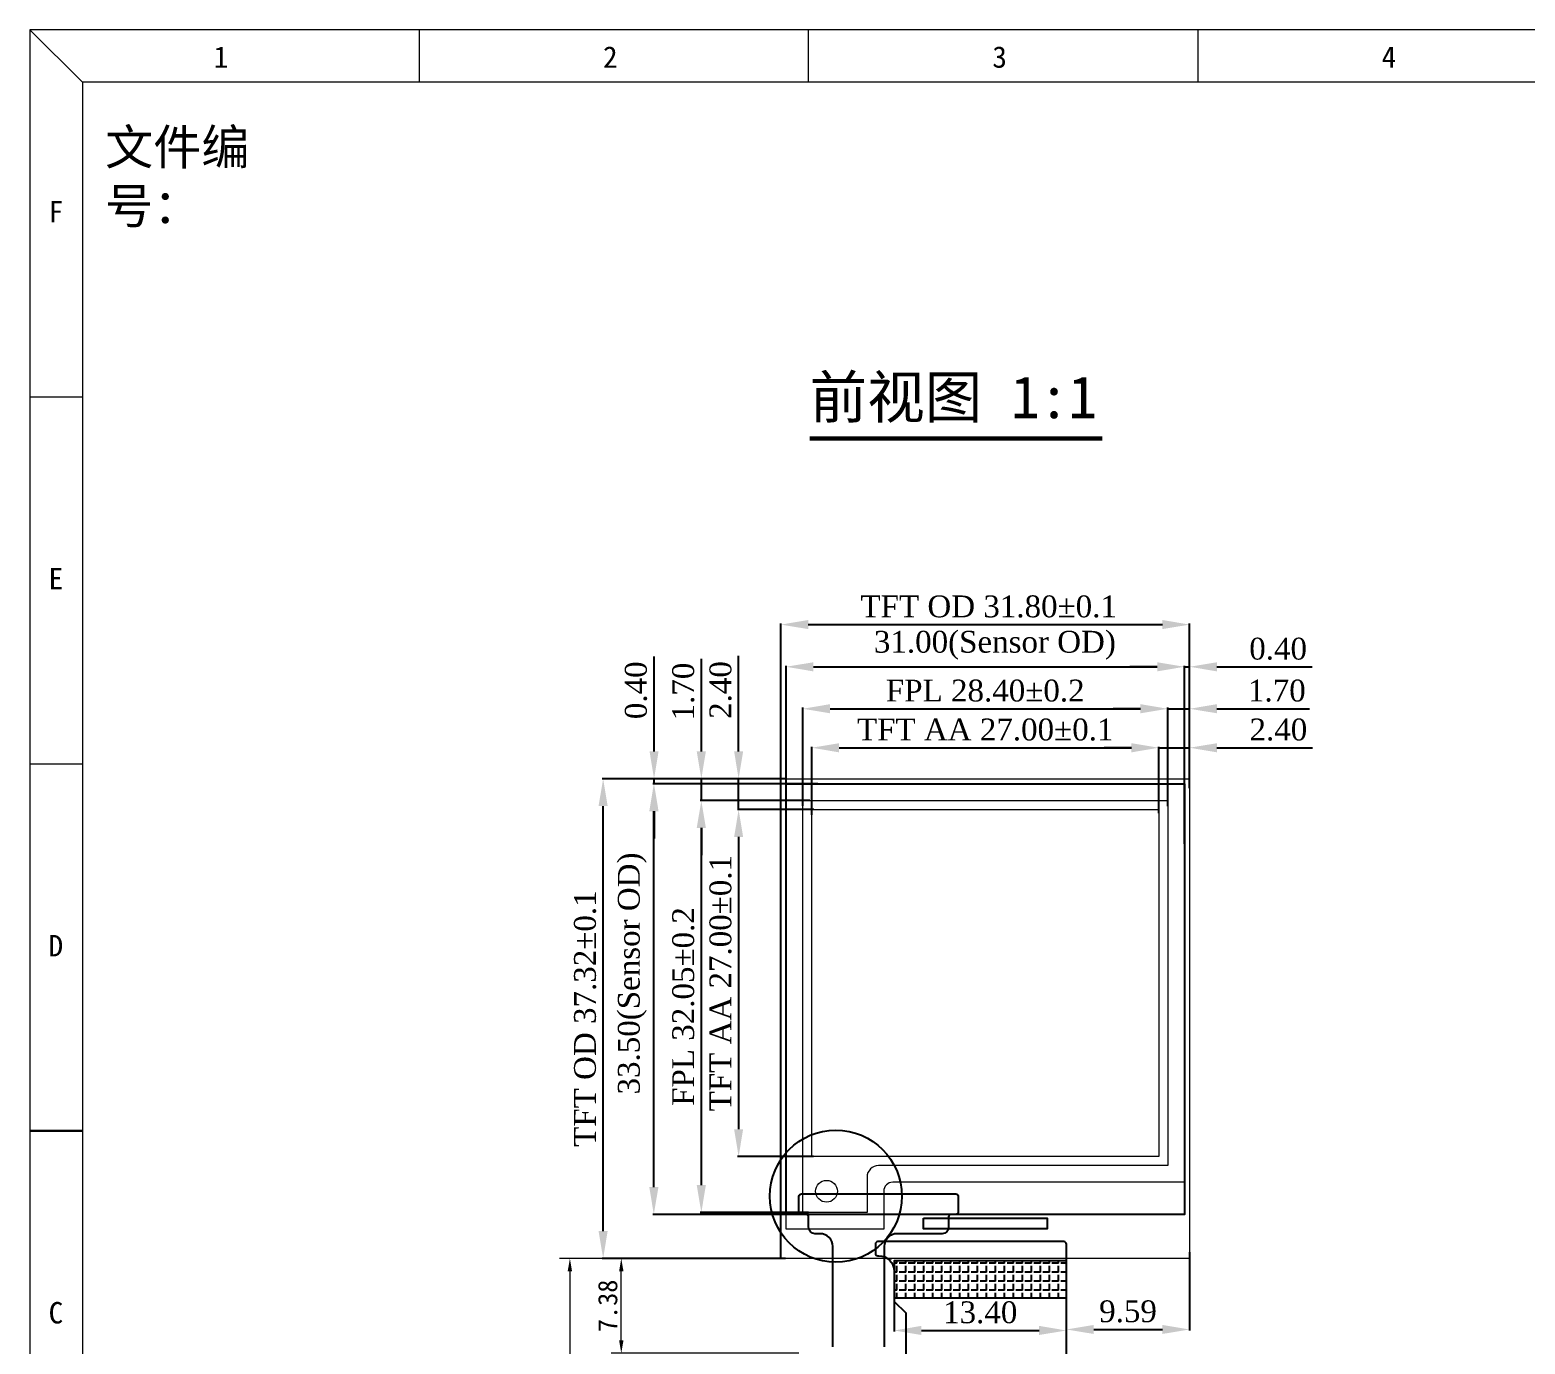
# Model space of a CAD drawing. Header units: millimetres. Extents: x 245 to 10269, y -4261 to 598.
# Drawn here: x 10026.1 to 10142.5, y -4191.5 to -4089.2 of the extents above; entities that cross this region are included whole.
import ezdxf
from ezdxf.enums import TextEntityAlignment as Align

# ---------------------------------------------------------------- set-up
doc = ezdxf.new("R2010")
doc.units = ezdxf.units.MM
doc.header["$LTSCALE"] = 0.2
doc.header["$PDMODE"] = 35
for name, color, linetype in [('DIM', 7, 'Continuous'), ('EPL', 6, 'Continuous'), ('FPC', 5, 'Continuous'), ('LCD', 240, 'Continuous'), ('PS膜', 3, 'Continuous'), ('SENSOR', 3, 'Continuous'), ('TFT', 7, 'Continuous'), ('标注', 4, 'Continuous')]:
    doc.layers.add(name, color=color, linetype=linetype)
doc.layers.add('Sundenal', color=4, linetype='Continuous', lineweight=20)
doc.layers.add('文字', color=2, linetype='Continuous', lineweight=20)
doc.styles.add('Times New Roman', font='times.ttf')
doc.styles.add('宋体', font='')
doc.styles.get('宋体').set_extended_font_data('SimSun')
doc.dimstyles.new('Sundenal$0', dxfattribs={"dimtxt": 6, "dimasz": 3, "dimexe": 0.8, "dimexo": 0.8, "dimgap": 0.2, "dimtad": 1, "dimzin": 1, "dimdsep": 46, "dimtxsty": '宋体', "dimcen": 2.5, "dimadec": 0, "dimazin": 0, "dimtfac": 1, "dimtofl": 0, "dimtmove": 0, "dimatfit": 3, "dimfxl": 1, "dimtolj": 1, "dimlwd": 13, "dimlwe": 13, "dimarcsym": 0})
doc.dimstyles.new('副本 ISO', dxfattribs={"dimscale": 0.85, "dimtxt": 2, "dimasz": 2.5, "dimexe": 0.1, "dimexo": 0.1, "dimtad": 1, "dimrnd": 0.001, "dimzin": 1, "dimdsep": 46, "dimtxsty": 'Times New Roman', "dimcen": 2.5, "dimclrd": 4, "dimclre": 4, "dimclrt": 4, "dimazin": 0, "dimtfac": 1, "dimtmove": 0, "dimatfit": 3, "dimfxl": 1, "dimtolj": 1, "dimarcsym": 0})

# ---------------------------------------------------------------- blocks, each defined once
blk = doc.blocks.new('*D34')
at = {"layer": 'Defpoints', "color": 0, "transparency": 16777216}
for p in [(10115.98, -4138.77), (10084.98, -4152.63), (10115.98, -4152.63)]:
    blk.add_point(p, dxfattribs=at)
at = {"layer": 'DIM', "color": 4, "lineweight": -2, "transparency": 16777216}
for p, q in [((10084.98, -4152.54), (10084.98, -4138.69)), ((10087.11, -4138.77), (10113.86, -4138.77)), ((10115.98, -4152.54), (10115.98, -4138.69))]:
    blk.add_line(p, q, dxfattribs=at)
at = {"layer": 'DIM', "color": 4, "transparency": 16777216}
for points in [[(10087.11, -4138.42), (10087.11, -4139.13), (10084.98, -4138.77)], [(10113.86, -4138.42), (10113.86, -4139.13), (10115.98, -4138.77)]]:
    blk.add_solid(points, dxfattribs=at)
at = {"layer": 'DIM', "color": 4, "lineweight": 30, "transparency": 16777216, "insert": (10101.23, -4137.1), "char_height": 1.7, "attachment_point": 5, "style": 'Times New Roman'}
blk.add_mtext('\\A1;31.00(Sensor OD)', dxfattribs=at)
blk = doc.blocks.new('*D35')
at = {"layer": 'Defpoints', "color": 0, "transparency": 16777216}
for p in [(10074.69, -4147.89), (10087.55, -4147.89), (10085.62, -4181.39)]:
    blk.add_point(p, dxfattribs=at)
at = {"layer": 'DIM', "color": 4, "lineweight": -2, "transparency": 16777216}
for p, q in [((10087.46, -4147.89), (10074.61, -4147.89)), ((10074.69, -4179.26), (10074.69, -4150.01)), ((10085.54, -4181.39), (10074.61, -4181.39))]:
    blk.add_line(p, q, dxfattribs=at)
at = {"layer": 'DIM', "color": 4, "transparency": 16777216}
for points in [[(10074.34, -4150.01), (10075.05, -4150.01), (10074.69, -4147.89)], [(10074.34, -4179.26), (10075.05, -4179.26), (10074.69, -4181.39)]]:
    blk.add_solid(points, dxfattribs=at)
at = {"layer": 'DIM', "color": 4, "lineweight": 30, "transparency": 16777216, "insert": (10073.02, -4162.64), "char_height": 1.7, "attachment_point": 5, "rotation": 90, "style": 'Times New Roman'}
blk.add_mtext('\\A1;33.50(Sensor OD)', dxfattribs=at)
blk = doc.blocks.new('*D36')
at = {"layer": 'Defpoints', "color": 0, "transparency": 16777216}
for p in [(10086.58, -4184.81), (10068.16, -4210.79), (10086.67, -4210.79)]:
    blk.add_point(p, dxfattribs=at)
at = {"layer": 'DIM', "color": 0, "lineweight": 13, "transparency": 16777216}
for p, q in [((10085.78, -4184.81), (10067.36, -4184.81)), ((10085.87, -4210.79), (10067.36, -4210.79))]:
    blk.add_line(p, q, dxfattribs=at)
at = {"layer": 'DIM', "color": 0, "lineweight": 18, "transparency": 16777216}
blk.add_line((10068.16, -4185.81), (10068.16, -4209.79), dxfattribs=at)
at = {"layer": 'DIM', "color": 0, "transparency": 16777216}
for points in [[(10067.99, -4185.81), (10068.33, -4185.81), (10068.16, -4184.81)], [(10067.99, -4209.79), (10068.33, -4209.79), (10068.16, -4210.79)]]:
    blk.add_solid(points, dxfattribs=at)
at = {"layer": 'DIM', "color": 0, "lineweight": 30, "transparency": 16777216, "insert": (10067.06, -4197.8), "char_height": 1.5, "attachment_point": 5, "rotation": 90, "style": '宋体'}
blk.add_mtext('\\A1;25.98±0.4', dxfattribs=at)
blk = doc.blocks.new('*D39')
at = {"layer": 'Defpoints', "color": 0, "transparency": 16777216}
for p in [(10072.16, -4184.81), (10086.58, -4184.81), (10086.77, -4192.19)]:
    blk.add_point(p, dxfattribs=at)
at = {"layer": 'DIM', "color": 0, "lineweight": 13, "transparency": 16777216}
for p, q in [((10085.78, -4184.81), (10071.36, -4184.81)), ((10085.97, -4192.19), (10071.36, -4192.19))]:
    blk.add_line(p, q, dxfattribs=at)
at = {"layer": 'DIM', "color": 0, "lineweight": 18, "transparency": 16777216}
blk.add_line((10072.16, -4191.19), (10072.16, -4185.81), dxfattribs=at)
at = {"layer": 'DIM', "color": 0, "transparency": 16777216}
for points in [[(10071.99, -4185.81), (10072.33, -4185.81), (10072.16, -4184.81)], [(10071.99, -4191.19), (10072.33, -4191.19), (10072.16, -4192.19)]]:
    blk.add_solid(points, dxfattribs=at)
at = {"layer": 'DIM', "color": 0, "lineweight": 30, "transparency": 16777216, "insert": (10071.11, -4188.5), "char_height": 1.5, "attachment_point": 5, "rotation": 90, "style": '宋体'}
blk.add_mtext('\\A1;7.38', dxfattribs=at)
blk = doc.blocks.new('*D20')
at = {"layer": 'Defpoints', "color": 0, "linetype": 'Continuous', "transparency": 16777216}
for p in [(10113.98, -4145.07), (10086.98, -4150.37), (10113.98, -4150.16)]:
    blk.add_point(p, dxfattribs=at)
at = {"layer": '标注', "color": 4, "linetype": 'Continuous', "lineweight": -2, "transparency": 16777216}
for p, q in [((10086.98, -4150.28), (10086.98, -4144.99)), ((10089.11, -4145.07), (10111.86, -4145.07)), ((10113.98, -4150.07), (10113.98, -4144.99))]:
    blk.add_line(p, q, dxfattribs=at)
at = {"layer": '标注', "color": 4, "linetype": 'Continuous', "transparency": 16777216}
for points in [[(10089.11, -4144.72), (10089.11, -4145.43), (10086.98, -4145.07)], [(10111.86, -4144.72), (10111.86, -4145.43), (10113.98, -4145.07)]]:
    blk.add_solid(points, dxfattribs=at)
at = {"layer": '标注', "color": 4, "linetype": 'Continuous', "lineweight": 0, "transparency": 16777216, "insert": (10100.48, -4143.67), "char_height": 1.7, "attachment_point": 5, "style": 'Times New Roman'}
blk.add_mtext('\\A1;TFT AA 27.00%%P0.1', dxfattribs=at)
blk = doc.blocks.new('*D21')
at = {"layer": 'Defpoints', "color": 0, "linetype": 'Continuous', "transparency": 16777216}
for p in [(10114.68, -4142.04), (10086.28, -4149.68), (10114.68, -4149.71)]:
    blk.add_point(p, dxfattribs=at)
at = {"layer": '标注', "color": 4, "linetype": 'Continuous', "lineweight": -2, "transparency": 16777216}
for p, q in [((10086.28, -4149.6), (10086.28, -4141.95)), ((10088.41, -4142.04), (10112.56, -4142.04)), ((10114.68, -4149.62), (10114.68, -4141.95))]:
    blk.add_line(p, q, dxfattribs=at)
at = {"layer": '标注', "color": 4, "linetype": 'Continuous', "transparency": 16777216}
for points in [[(10088.41, -4141.68), (10088.41, -4142.39), (10086.28, -4142.04)], [(10112.56, -4141.68), (10112.56, -4142.39), (10114.68, -4142.04)]]:
    blk.add_solid(points, dxfattribs=at)
at = {"layer": '标注', "color": 4, "linetype": 'Continuous', "lineweight": 0, "transparency": 16777216, "insert": (10100.48, -4140.64), "char_height": 1.7, "attachment_point": 5, "style": 'Times New Roman'}
blk.add_mtext('\\A1;FPL 28.40%%P0.2', dxfattribs=at)
blk = doc.blocks.new('*D22')
at = {"layer": 'Defpoints', "color": 0, "linetype": 'Continuous', "transparency": 16777216}
for p in [(10116.38, -4135.49), (10084.58, -4147.75), (10116.38, -4147.75)]:
    blk.add_point(p, dxfattribs=at)
at = {"layer": '标注', "color": 4, "linetype": 'Continuous', "lineweight": -2, "transparency": 16777216}
for p, q in [((10084.58, -4147.67), (10084.58, -4135.4)), ((10086.71, -4135.49), (10114.26, -4135.49)), ((10116.38, -4147.67), (10116.38, -4135.4))]:
    blk.add_line(p, q, dxfattribs=at)
at = {"layer": '标注', "color": 4, "linetype": 'Continuous', "transparency": 16777216}
for points in [[(10086.71, -4135.13), (10086.71, -4135.84), (10084.58, -4135.49)], [(10114.26, -4135.13), (10114.26, -4135.84), (10116.38, -4135.49)]]:
    blk.add_solid(points, dxfattribs=at)
at = {"layer": '标注', "color": 4, "linetype": 'Continuous', "lineweight": 0, "transparency": 16777216, "insert": (10100.75, -4134.09), "char_height": 1.7, "attachment_point": 5, "style": 'Times New Roman'}
blk.add_mtext('\\A1;TFT OD 31.80%%P0.1', dxfattribs=at)
blk = doc.blocks.new('*D23')
at = {"layer": 'Defpoints', "color": 0, "linetype": 'Continuous', "transparency": 16777216}
for p in [(10087.23, -4149.89), (10081.29, -4176.89), (10087.21, -4176.89)]:
    blk.add_point(p, dxfattribs=at)
at = {"layer": '标注', "color": 4, "linetype": 'Continuous', "lineweight": -2, "transparency": 16777216}
for p, q in [((10087.15, -4149.89), (10081.2, -4149.89)), ((10081.29, -4152.01), (10081.29, -4174.76)), ((10087.12, -4176.89), (10081.2, -4176.89))]:
    blk.add_line(p, q, dxfattribs=at)
at = {"layer": '标注', "color": 4, "linetype": 'Continuous', "transparency": 16777216}
for points in [[(10080.94, -4152.01), (10081.64, -4152.01), (10081.29, -4149.89)], [(10080.94, -4174.76), (10081.64, -4174.76), (10081.29, -4176.89)]]:
    blk.add_solid(points, dxfattribs=at)
at = {"layer": '标注', "color": 4, "linetype": 'Continuous', "lineweight": 0, "transparency": 16777216, "insert": (10079.89, -4163.39), "char_height": 1.7, "attachment_point": 5, "rotation": 90, "style": 'Times New Roman'}
blk.add_mtext('\\A1;TFT AA 27.00%%P0.1', dxfattribs=at)
blk = doc.blocks.new('*D24')
at = {"layer": 'Defpoints', "color": 0, "linetype": 'Continuous', "transparency": 16777216}
for p in [(10078.39, -4149.19), (10086.92, -4149.19), (10086.82, -4181.24)]:
    blk.add_point(p, dxfattribs=at)
at = {"layer": '标注', "color": 4, "linetype": 'Continuous', "lineweight": -2, "transparency": 16777216}
for p, q in [((10086.83, -4149.19), (10078.3, -4149.19)), ((10078.39, -4179.11), (10078.39, -4151.31)), ((10086.73, -4181.24), (10078.3, -4181.24))]:
    blk.add_line(p, q, dxfattribs=at)
at = {"layer": '标注', "color": 4, "linetype": 'Continuous', "transparency": 16777216}
for points in [[(10078.03, -4151.31), (10078.74, -4151.31), (10078.39, -4149.19)], [(10078.03, -4179.11), (10078.74, -4179.11), (10078.39, -4181.24)]]:
    blk.add_solid(points, dxfattribs=at)
at = {"layer": '标注', "color": 4, "linetype": 'Continuous', "lineweight": 0, "transparency": 16777216, "insert": (10076.99, -4165.21), "char_height": 1.7, "attachment_point": 5, "rotation": 90, "style": 'Times New Roman'}
blk.add_mtext('\\A1;FPL 32.05%%P0.2', dxfattribs=at)
blk = doc.blocks.new('*D25')
at = {"layer": 'Defpoints', "color": 0, "linetype": 'Continuous', "transparency": 16777216}
for p in [(10070.75, -4147.49), (10085.04, -4147.49), (10085.04, -4184.81)]:
    blk.add_point(p, dxfattribs=at)
at = {"layer": '标注', "color": 4, "linetype": 'Continuous', "lineweight": -2, "transparency": 16777216}
for p, q in [((10084.95, -4147.49), (10070.66, -4147.49)), ((10070.75, -4182.68), (10070.75, -4149.61)), ((10084.95, -4184.81), (10070.66, -4184.81))]:
    blk.add_line(p, q, dxfattribs=at)
at = {"layer": '标注', "color": 4, "linetype": 'Continuous', "transparency": 16777216}
for points in [[(10070.39, -4149.61), (10071.1, -4149.61), (10070.75, -4147.49)], [(10070.39, -4182.68), (10071.1, -4182.68), (10070.75, -4184.81)]]:
    blk.add_solid(points, dxfattribs=at)
at = {"layer": '标注', "color": 4, "linetype": 'Continuous', "lineweight": 0, "transparency": 16777216, "insert": (10069.35, -4166.15), "char_height": 1.7, "attachment_point": 5, "rotation": 90, "style": 'Times New Roman'}
blk.add_mtext('\\A1;TFT OD 37.32%%P0.1', dxfattribs=at)
blk = doc.blocks.new('*D26')
at = {"layer": 'Defpoints', "color": 0, "linetype": 'Continuous', "transparency": 16777216}
for p in [(10116.38, -4145.07), (10116.38, -4147.75), (10113.98, -4150.24)]:
    blk.add_point(p, dxfattribs=at)
at = {"layer": '标注', "color": 4, "linetype": 'Continuous', "lineweight": -2, "transparency": 16777216}
for p, q in [((10111.86, -4145.07), (10109.73, -4145.07)), ((10113.98, -4150.16), (10113.98, -4144.99)), ((10113.98, -4145.07), (10116.38, -4145.07)), ((10116.38, -4147.67), (10116.38, -4144.99)), ((10118.51, -4145.07), (10125.94, -4145.07))]:
    blk.add_line(p, q, dxfattribs=at)
at = {"layer": '标注', "color": 4, "linetype": 'Continuous', "transparency": 16777216}
for points in [[(10111.86, -4144.72), (10111.86, -4145.43), (10113.98, -4145.07)], [(10118.51, -4144.72), (10118.51, -4145.43), (10116.38, -4145.07)]]:
    blk.add_solid(points, dxfattribs=at)
at = {"layer": '标注', "color": 4, "linetype": 'Continuous', "lineweight": 0, "transparency": 16777216, "insert": (10123.29, -4143.67), "char_height": 1.7, "attachment_point": 5, "style": 'Times New Roman'}
blk.add_mtext('\\A1;2.40', dxfattribs=at)
blk = doc.blocks.new('*D27')
at = {"layer": 'Defpoints', "color": 0, "linetype": 'Continuous', "transparency": 16777216}
for p in [(10116.38, -4142.04), (10116.38, -4148.3), (10114.68, -4149.71)]:
    blk.add_point(p, dxfattribs=at)
at = {"layer": '标注', "color": 4, "linetype": 'Continuous', "lineweight": -2, "transparency": 16777216}
for p, q in [((10112.56, -4142.04), (10110.43, -4142.04)), ((10114.68, -4149.62), (10114.68, -4141.95)), ((10114.68, -4142.04), (10116.38, -4142.04)), ((10116.38, -4148.22), (10116.38, -4141.95)), ((10118.51, -4142.04), (10125.7, -4142.04))]:
    blk.add_line(p, q, dxfattribs=at)
at = {"layer": '标注', "color": 4, "linetype": 'Continuous', "transparency": 16777216}
for points in [[(10112.56, -4141.68), (10112.56, -4142.39), (10114.68, -4142.04)], [(10118.51, -4141.68), (10118.51, -4142.39), (10116.38, -4142.04)]]:
    blk.add_solid(points, dxfattribs=at)
at = {"layer": '标注', "color": 4, "linetype": 'Continuous', "lineweight": 0, "transparency": 16777216, "insert": (10123.17, -4140.64), "char_height": 1.7, "attachment_point": 5, "style": 'Times New Roman'}
blk.add_mtext('\\A1;1.70', dxfattribs=at)
blk = doc.blocks.new('*D28')
at = {"layer": 'Defpoints', "color": 0, "linetype": 'Continuous', "transparency": 16777216}
for p in [(10116.38, -4138.77), (10115.98, -4148.47), (10116.38, -4148.3)]:
    blk.add_point(p, dxfattribs=at)
at = {"layer": '标注', "color": 4, "linetype": 'Continuous', "lineweight": -2, "transparency": 16777216}
for p, q in [((10113.86, -4138.77), (10111.73, -4138.77)), ((10115.98, -4148.38), (10115.98, -4138.69)), ((10115.98, -4138.77), (10116.38, -4138.77)), ((10116.38, -4148.22), (10116.38, -4138.69)), ((10118.51, -4138.77), (10125.91, -4138.77))]:
    blk.add_line(p, q, dxfattribs=at)
at = {"layer": '标注', "color": 4, "linetype": 'Continuous', "transparency": 16777216}
for points in [[(10113.86, -4138.42), (10113.86, -4139.13), (10115.98, -4138.77)], [(10118.51, -4138.42), (10118.51, -4139.13), (10116.38, -4138.77)]]:
    blk.add_solid(points, dxfattribs=at)
at = {"layer": '标注', "color": 4, "linetype": 'Continuous', "lineweight": 0, "transparency": 16777216, "insert": (10123.27, -4137.38), "char_height": 1.7, "attachment_point": 5, "style": 'Times New Roman'}
blk.add_mtext('\\A1;0.40', dxfattribs=at)
blk = doc.blocks.new('*D29')
at = {"layer": 'Defpoints', "color": 0, "linetype": 'Continuous', "transparency": 16777216}
for p in [(10081.29, -4147.49), (10085.04, -4147.49), (10087.23, -4149.89)]:
    blk.add_point(p, dxfattribs=at)
at = {"layer": '标注', "color": 4, "linetype": 'Continuous', "lineweight": -2, "transparency": 16777216}
for p, q in [((10081.29, -4145.36), (10081.29, -4137.92)), ((10084.95, -4147.49), (10081.2, -4147.49)), ((10081.29, -4149.89), (10081.29, -4147.49)), ((10087.15, -4149.89), (10081.2, -4149.89)), ((10081.29, -4152.01), (10081.29, -4154.14))]:
    blk.add_line(p, q, dxfattribs=at)
at = {"layer": '标注', "color": 4, "linetype": 'Continuous', "transparency": 16777216}
for points in [[(10080.94, -4145.36), (10081.64, -4145.36), (10081.29, -4147.49)], [(10080.94, -4152.01), (10081.64, -4152.01), (10081.29, -4149.89)]]:
    blk.add_solid(points, dxfattribs=at)
at = {"layer": '标注', "color": 4, "linetype": 'Continuous', "lineweight": 0, "transparency": 16777216, "insert": (10079.89, -4140.58), "char_height": 1.7, "attachment_point": 5, "rotation": 90, "style": 'Times New Roman'}
blk.add_mtext('\\A1;2.40', dxfattribs=at)
blk = doc.blocks.new('*D30')
at = {"layer": 'Defpoints', "color": 0, "linetype": 'Continuous', "transparency": 16777216}
for p in [(10078.39, -4147.49), (10085.04, -4147.49), (10086.92, -4149.19)]:
    blk.add_point(p, dxfattribs=at)
at = {"layer": '标注', "color": 4, "linetype": 'Continuous', "lineweight": -2, "transparency": 16777216}
for p, q in [((10078.39, -4145.36), (10078.39, -4138.16)), ((10084.95, -4147.49), (10078.3, -4147.49)), ((10078.39, -4149.19), (10078.39, -4147.49)), ((10086.83, -4149.19), (10078.3, -4149.19)), ((10078.39, -4151.31), (10078.39, -4153.44))]:
    blk.add_line(p, q, dxfattribs=at)
at = {"layer": '标注', "color": 4, "linetype": 'Continuous', "transparency": 16777216}
for points in [[(10078.03, -4145.36), (10078.74, -4145.36), (10078.39, -4147.49)], [(10078.03, -4151.31), (10078.74, -4151.31), (10078.39, -4149.19)]]:
    blk.add_solid(points, dxfattribs=at)
at = {"layer": '标注', "color": 4, "linetype": 'Continuous', "lineweight": 0, "transparency": 16777216, "insert": (10076.99, -4140.7), "char_height": 1.7, "attachment_point": 5, "rotation": 90, "style": 'Times New Roman'}
blk.add_mtext('\\A1;1.70', dxfattribs=at)
blk = doc.blocks.new('*D31')
at = {"layer": 'Defpoints', "color": 0, "linetype": 'Continuous', "transparency": 16777216}
for p in [(10074.71, -4147.49), (10085.04, -4147.49), (10085.65, -4147.89)]:
    blk.add_point(p, dxfattribs=at)
at = {"layer": '标注', "color": 4, "linetype": 'Continuous', "lineweight": -2, "transparency": 16777216}
for p, q in [((10074.71, -4145.36), (10074.71, -4137.96)), ((10084.95, -4147.49), (10074.63, -4147.49)), ((10074.71, -4147.89), (10074.71, -4147.49)), ((10085.56, -4147.89), (10074.63, -4147.89)), ((10074.71, -4150.01), (10074.71, -4152.14))]:
    blk.add_line(p, q, dxfattribs=at)
at = {"layer": '标注', "color": 4, "linetype": 'Continuous', "transparency": 16777216}
for points in [[(10074.36, -4145.36), (10075.06, -4145.36), (10074.71, -4147.49)], [(10074.36, -4150.01), (10075.06, -4150.01), (10074.71, -4147.89)]]:
    blk.add_solid(points, dxfattribs=at)
at = {"layer": '标注', "color": 4, "linetype": 'Continuous', "lineweight": 0, "transparency": 16777216, "insert": (10073.31, -4140.6), "char_height": 1.7, "attachment_point": 5, "rotation": 90, "style": 'Times New Roman'}
blk.add_mtext('\\A1;0.40', dxfattribs=at)
blk = doc.blocks.new('*D32')
at = {"layer": 'Defpoints', "color": 0, "linetype": 'Continuous', "transparency": 16777216}
for p in [(10116.38, -4184.24), (10106.79, -4185.92), (10116.38, -4190.34)]:
    blk.add_point(p, dxfattribs=at)
at = {"layer": '标注', "color": 4, "linetype": 'Continuous', "lineweight": -2, "transparency": 16777216}
for p, q in [((10116.38, -4184.33), (10116.38, -4190.42)), ((10106.79, -4186.01), (10106.79, -4190.42)), ((10108.92, -4190.34), (10114.26, -4190.34))]:
    blk.add_line(p, q, dxfattribs=at)
at = {"layer": '标注', "color": 4, "linetype": 'Continuous', "transparency": 16777216}
for points in [[(10108.92, -4189.99), (10108.92, -4190.69), (10106.79, -4190.34)], [(10114.26, -4189.99), (10114.26, -4190.69), (10116.38, -4190.34)]]:
    blk.add_solid(points, dxfattribs=at)
at = {"layer": '标注', "color": 4, "linetype": 'Continuous', "lineweight": 0, "transparency": 16777216, "insert": (10111.59, -4188.94), "char_height": 1.7, "attachment_point": 5, "style": 'Times New Roman'}
blk.add_mtext('\\A1;9.59', dxfattribs=at)
blk = doc.blocks.new('*D33')
at = {"layer": 'Defpoints', "color": 0, "linetype": 'Continuous', "transparency": 16777216}
for p in [(10093.39, -4186.58), (10106.79, -4186.58), (10106.79, -4190.42)]:
    blk.add_point(p, dxfattribs=at)
at = {"layer": '标注', "color": 4, "linetype": 'Continuous', "lineweight": -2, "transparency": 16777216}
for p, q in [((10093.39, -4186.67), (10093.39, -4190.5)), ((10106.79, -4186.67), (10106.79, -4190.5)), ((10095.52, -4190.42), (10104.67, -4190.42))]:
    blk.add_line(p, q, dxfattribs=at)
at = {"layer": '标注', "color": 4, "linetype": 'Continuous', "transparency": 16777216}
for points in [[(10095.52, -4190.06), (10095.52, -4190.77), (10093.39, -4190.42)], [(10104.67, -4190.06), (10104.67, -4190.77), (10106.79, -4190.42)]]:
    blk.add_solid(points, dxfattribs=at)
at = {"layer": '标注', "color": 4, "linetype": 'Continuous', "lineweight": 0, "transparency": 16777216, "insert": (10100.09, -4189.02), "char_height": 1.7, "attachment_point": 5, "style": 'Times New Roman'}
blk.add_mtext('\\A1;13.40', dxfattribs=at)

msp = doc.modelspace()

# ---------------------------------------------------------------- hatches: boundary and pattern name
at = {"layer": 'FPC', "lineweight": -3}
h = msp.add_hatch(dxfattribs=at)
h.set_pattern_fill('ANGLE', color=256, scale=0.1, style=0)
h.set_pattern_definition([(180, (15423.8546, -3733.96094), (0, 0.6985), [0.508, -0.1905]), (90, (15423.8546, -3733.96094), (0.6985, 4e-17), [0.508, -0.1905])])
h.paths.add_polyline_path([(10106.79167, -4185.00604), (10093.39167, -4185.00604), (10093.39167, -4187.87363), (10106.79167, -4187.87363)])

# ---------------------------------------------------------------- linework, layer by layer
at = {"linetype": 'Continuous'}
msp.add_lwpolyline([(10095.66317, -4181.67629), (10105.30017, -4181.67629), (10105.30017, -4182.51329), (10095.66317, -4182.51329)], close=True, dxfattribs=at)
at = {"layer": 'DIM', "lineweight": 30, "ltscale": 0.2, "const_width": 0.32829}
msp.add_lwpolyline([(10086.81698, -4121.00438), (10109.58523, -4121.00438)], dxfattribs=at)
at = {"layer": 'EPL', "lineweight": 0, "flags": 128}
msp.add_lwpolyline([(10086.28167, -4149.18604), (10114.68167, -4149.18604), (10114.68167, -4177.58604), (10092.18167, -4177.58604, 0.414213562), (10091.28167, -4178.48604), (10091.28167, -4181.23604), (10086.28167, -4181.23604)], format="xyb", close=True, dxfattribs=at)
at = {"layer": 'EPL', "lineweight": 0}
msp.add_circle((10088.13167, -4179.58604), 0.85, dxfattribs=at)
at = {"layer": 'FPC', "lineweight": -3}
msp.add_line((10093.0012, -4184.80604), (10093.19167, -4184.80604), dxfattribs=at)
at = {"layer": 'FPC', "ltscale": 0.2}
msp.add_lwpolyline([(10088.62403, -4191.68604), (10088.62403, -4183.88604, 0.414213562), (10087.62403, -4182.88604), (10087.23167, -4182.88604, -0.414213562), (10086.73167, -4182.38604), (10086.73167, -4181.58604, 0.414213562), (10086.53167, -4181.38604), (10086.18167, -4181.38604, -0.414213562), (10085.98167, -4181.18604), (10085.98167, -4179.98604, -0.414213562), (10086.18167, -4179.78604), (10098.18167, -4179.78604, -0.414213562), (10098.38167, -4179.98604), (10098.38167, -4181.18604, -0.414213562), (10098.18167, -4181.38604), (10097.83167, -4181.38604, 0.414213562), (10097.63167, -4181.58604), (10097.63167, -4182.38604, -0.414213562), (10097.13167, -4182.88604), (10093.62403, -4182.88604, 0.414213562), (10092.62403, -4183.88604), (10092.62403, -4191.68604, 0.414213562)], format="xyb", dxfattribs=at)
at = {"layer": 'FPC', "lineweight": -3, "flags": 128}
msp.add_lwpolyline([(10106.59167, -4183.50129), (10092.13165, -4183.50129, 0.414213562), (10091.93165, -4183.70129), (10091.93165, -4184.40604, 0.414213562), (10092.13165, -4184.60604), (10092.19167, -4184.60604, -0.414213562), (10093.39167, -4185.80604), (10093.39167, -4188.15589), (10094.29167, -4189.05589), (10094.29167, -4198.90214, 0.414213562), (10094.49167, -4199.10214), (10106.59167, -4199.10214, 0.414213562), (10106.79167, -4198.90214), (10106.79167, -4183.70129, 0.414213562)], format="xyb", close=True, dxfattribs=at)
msp.add_lwpolyline([(10106.79167, -4185.00604), (10093.39167, -4185.00604), (10093.39167, -4187.87363), (10106.79167, -4187.87363)], close=True, dxfattribs=at)
at = {"layer": 'LCD'}
msp.add_line((10084.58167, -4184.80604), (10084.58167, -4135.48671), dxfattribs=at)
at = {"layer": 'PS膜', "lineweight": 0, "flags": 128}
msp.add_lwpolyline([(10115.98167, -4147.88604), (10115.98167, -4178.88604), (10093.28167, -4178.88604, 0.414213562), (10092.58167, -4179.58604), (10092.58167, -4182.53604), (10084.98167, -4182.53604), (10084.98167, -4147.88604)], format="xyb", close=True, dxfattribs=at)
at = {"layer": 'SENSOR', "color": 3}
msp.add_lwpolyline([(10084.98167, -4147.88604), (10115.98167, -4147.88604), (10115.98167, -4181.38604), (10084.98167, -4181.38604)], close=True, dxfattribs=at)
at = {"layer": 'Sundenal', "color": 4}
msp.add_line((10086.7316, -4093.29134), (10086.7316, -4089.21132), dxfattribs=at)
at = {"layer": 'Sundenal', "color": 4, "lineweight": 30}
msp.add_line((10030.22334, -4174.89171), (10026.14333, -4174.89171), dxfattribs=at)
at = {"layer": 'Sundenal', "color": 4}
for points in [[(10030.22334, -4093.29134), (10026.14333, -4089.21132)], [(10056.43746, -4089.21132), (10056.43746, -4093.29134)], [(10117.02574, -4089.21132), (10117.02574, -4093.29134)], [(10026.14333, -4117.77145), (10030.22334, -4117.77145)], [(10026.14333, -4146.33158), (10030.22334, -4146.33158)]]:
    msp.add_lwpolyline(points, dxfattribs=at)
msp.add_lwpolyline([(10026.14333, -4260.5721), (10268.91284, -4260.5721), (10268.91284, -4089.21132), (10026.14333, -4089.21132)], close=True, dxfattribs=at)
at = {"layer": 'Sundenal', "ltscale": 0.2}
msp.add_lwpolyline([(10264.83282, -4093.29134), (10030.22334, -4093.29134), (10030.22334, -4256.49208), (10264.83282, -4256.49208)], close=True, dxfattribs=at)
at = {"layer": 'TFT', "lineweight": 0, "flags": 128}
for points in [[(10084.58167, -4147.48604), (10116.38167, -4147.48604), (10116.38167, -4184.80604), (10084.58167, -4184.80604)], [(10084.58167, -4147.48604), (10116.38167, -4147.48604), (10116.38167, -4184.80604), (10084.58167, -4184.80604)], [(10086.98167, -4149.88604), (10113.98167, -4149.88604), (10113.98167, -4176.88604), (10086.98167, -4176.88604)]]:
    msp.add_lwpolyline(points, close=True, dxfattribs=at)
at = {"layer": '标注', "color": 1, "lineweight": -3}
msp.add_circle((10088.85868, -4179.96599), 5.13976, dxfattribs=at)

# ---------------------------------------------------------------- texts
at = {"layer": 'DIM', "lineweight": 30, "ltscale": 0.2, "insert": (10086.81494, -4116.14348), "char_height": 3.28289, "width": 22.7702911, "attachment_point": 1, "style": '宋体'}
msp.add_mtext('前视图 1:1', dxfattribs=at)
at = {"layer": 'Sundenal', "color": 4, "style": '宋体'}
for s, p in [('1', (10041.00916, -4091.32226)), ('2', (10071.3033, -4091.32226)), ('3', (10101.59744, -4091.32226)), ('4', (10131.89157, -4091.32226)), ('F', (10028.16713, -4103.35812)), ('E', (10028.16713, -4131.91825)), ('D', (10028.16713, -4160.47838)), ('C', (10028.16713, -4189.03851))]:
    msp.add_text(s, height=1.66939, dxfattribs=at).set_placement(p, align=Align.MIDDLE_CENTER)
at = {"layer": '文字', "color": 0, "insert": (10031.99686, -4096.95475), "char_height": 2.745224, "width": 17.5237584, "attachment_point": 1, "style": '宋体'}
msp.add_mtext('文件编号：', dxfattribs=at)

# ---------------------------------------------------------------- dimensions: what is measured, and where the dimension line sits
at = {"layer": 'DIM', "color": 4, "lineweight": 30}
dim = msp.add_linear_dim(base=(10115.98167, -4138.77387), p1=(10084.98167, -4152.62726), p2=(10115.98167, -4152.62726), text='<>(Sensor OD)', dimstyle='副本 ISO', dxfattribs=at)
dim.commit()
dim.dimension.update_dxf_attribs({"geometry": '*D34', "text_midpoint": (10101.23167, -4138.77387), "dimtype": 160})
dim = msp.add_linear_dim(base=(10074.69349, -4147.88604), p1=(10085.62136, -4181.38604), p2=(10087.54767, -4147.88604), angle=90, text='<>(Sensor OD)', dimstyle='副本 ISO', dxfattribs=at)
dim.commit()
dim.dimension.update_dxf_attribs({"geometry": '*D35', "text_midpoint": (10074.69349, -4162.63604), "dimtype": 160})
at = {"layer": 'DIM', "lineweight": 30}
for base, p1, p2, override, picture, middle in [((10068.16013, -4210.78604), (10086.57891, -4184.80604), (10086.67403, -4210.78604), {"dimtxt": 1.5, "dimasz": 1, "dimgap": 0.3, "dimtol": 1, "dimtp": 0.4, "dimtm": 0.4, "dimlwd": 18}, '*D36', (10067.05596, -4197.79604)), ((10072.16013, -4184.80604), (10086.77403, -4192.18604), (10086.57891, -4184.80604), {"dimtxt": 1.5, "dimasz": 1, "dimgap": 0.3, "dimtol": 0, "dimlim": 0, "dimtp": 0.4, "dimtm": 0.4, "dimlwd": 18}, '*D39', (10071.11013, -4188.49604))]:
    dim = msp.add_linear_dim(base=base, p1=p1, p2=p2, angle=90, dimstyle='Sundenal$0', override=override, dxfattribs=at)
    dim.commit()
    dim.dimension.update_dxf_attribs({"geometry": picture, "text_midpoint": middle})
at = {"layer": '标注', "linetype": 'Continuous', "lineweight": 0}
dim = msp.add_linear_dim(base=(10116.38167, -4135.48671), p1=(10084.58167, -4147.7529), p2=(10116.38167, -4147.7529), text='TFT OD <>%%P0.1', dimstyle='副本 ISO', dxfattribs=at)
dim.commit()
dim.dimension.update_dxf_attribs({"geometry": '*D22', "text_midpoint": (10100.75366, -4135.48671), "dimtype": 160})
for base, p1, p2, picture, middle in [((10116.38167, -4138.77365), (10115.98167, -4148.46529), (10116.38167, -4148.30258), '*D28', (10123.26923, -4138.77365)), ((10116.38167, -4190.33972), (10106.79167, -4185.92064), (10116.38167, -4184.24263), '*D32', (10111.58667, -4190.33972)), ((10106.79167, -4190.41685), (10093.39167, -4186.58097), (10106.79167, -4186.58097), '*D33', (10100.09167, -4190.41685))]:
    dim = msp.add_linear_dim(base=base, p1=p1, p2=p2, dimstyle='副本 ISO', dxfattribs=at)
    dim.commit()
    dim.dimension.update_dxf_attribs({"geometry": picture, "text_midpoint": middle, "dimtype": 160})
dim = msp.add_linear_dim(base=(10074.71063, -4147.48604), p1=(10085.64747, -4147.88604), p2=(10085.0352, -4147.48604), angle=90, dimstyle='副本 ISO', dxfattribs=at)
dim.commit()
dim.dimension.update_dxf_attribs({"geometry": '*D31', "text_midpoint": (10074.71063, -4140.59849), "dimtype": 160})
for base, p1, picture, middle in [((10078.38878, -4147.48604), (10086.91599, -4149.18604), '*D30', (10076.99037, -4140.70022)), ((10081.28987, -4147.48604), (10087.2346, -4149.88604), '*D29', (10079.89146, -4140.5801))]:
    dim = msp.add_linear_dim(base=base, p1=p1, p2=(10085.0352, -4147.48604), angle=90, dimstyle='副本 ISO', dxfattribs=at)
    dim.commit()
    dim.dimension.update_dxf_attribs({"geometry": picture, "text_midpoint": middle})
for base, p1, p2, text, picture, middle in [((10114.68167, -4142.03774), (10086.28167, -4149.68455), (10114.68167, -4149.70529), 'FPL <>%%P0.2', '*D21', (10100.48167, -4140.63933)), ((10113.98167, -4145.07092), (10086.98167, -4150.36766), (10113.98167, -4150.15512), 'TFT AA <>%%P0.1', '*D20', (10100.48167, -4143.67251))]:
    dim = msp.add_linear_dim(base=base, p1=p1, p2=p2, text=text, dimstyle='副本 ISO', dxfattribs=at)
    dim.commit()
    dim.dimension.update_dxf_attribs({"geometry": picture, "text_midpoint": middle})
for base, p1, p2, picture, middle in [((10116.38167, -4142.03774), (10114.68167, -4149.70529), (10116.38167, -4148.30258), '*D27', (10123.1675, -4140.63933)), ((10116.38167, -4145.07092), (10113.98167, -4150.24012), (10116.38167, -4147.7529), '*D26', (10123.28762, -4143.67251))]:
    dim = msp.add_linear_dim(base=base, p1=p1, p2=p2, dimstyle='副本 ISO', dxfattribs=at)
    dim.commit()
    dim.dimension.update_dxf_attribs({"geometry": picture, "text_midpoint": middle})
dim = msp.add_linear_dim(base=(10070.7488, -4147.48604), p1=(10085.0352, -4184.80604), p2=(10085.0352, -4147.48604), angle=90, text='TFT OD <>%%P0.1', dimstyle='副本 ISO', dxfattribs=at)
dim.commit()
dim.dimension.update_dxf_attribs({"geometry": '*D25', "text_midpoint": (10070.7488, -4166.14604), "dimtype": 160})
for base, p1, p2, text, picture, middle in [((10078.38878, -4149.18604), (10086.81789, -4181.23604), (10086.91599, -4149.18604), 'FPL <>%%P0.2', '*D24', (10076.99037, -4165.21104)), ((10081.28987, -4176.88604), (10087.2346, -4149.88604), (10087.20673, -4176.88604), 'TFT AA <>%%P0.1', '*D23', (10079.89146, -4163.38604))]:
    dim = msp.add_linear_dim(base=base, p1=p1, p2=p2, angle=90, text=text, dimstyle='副本 ISO', dxfattribs=at)
    dim.commit()
    dim.dimension.update_dxf_attribs({"geometry": picture, "text_midpoint": middle})

doc.saveas('drawing.dxf')
